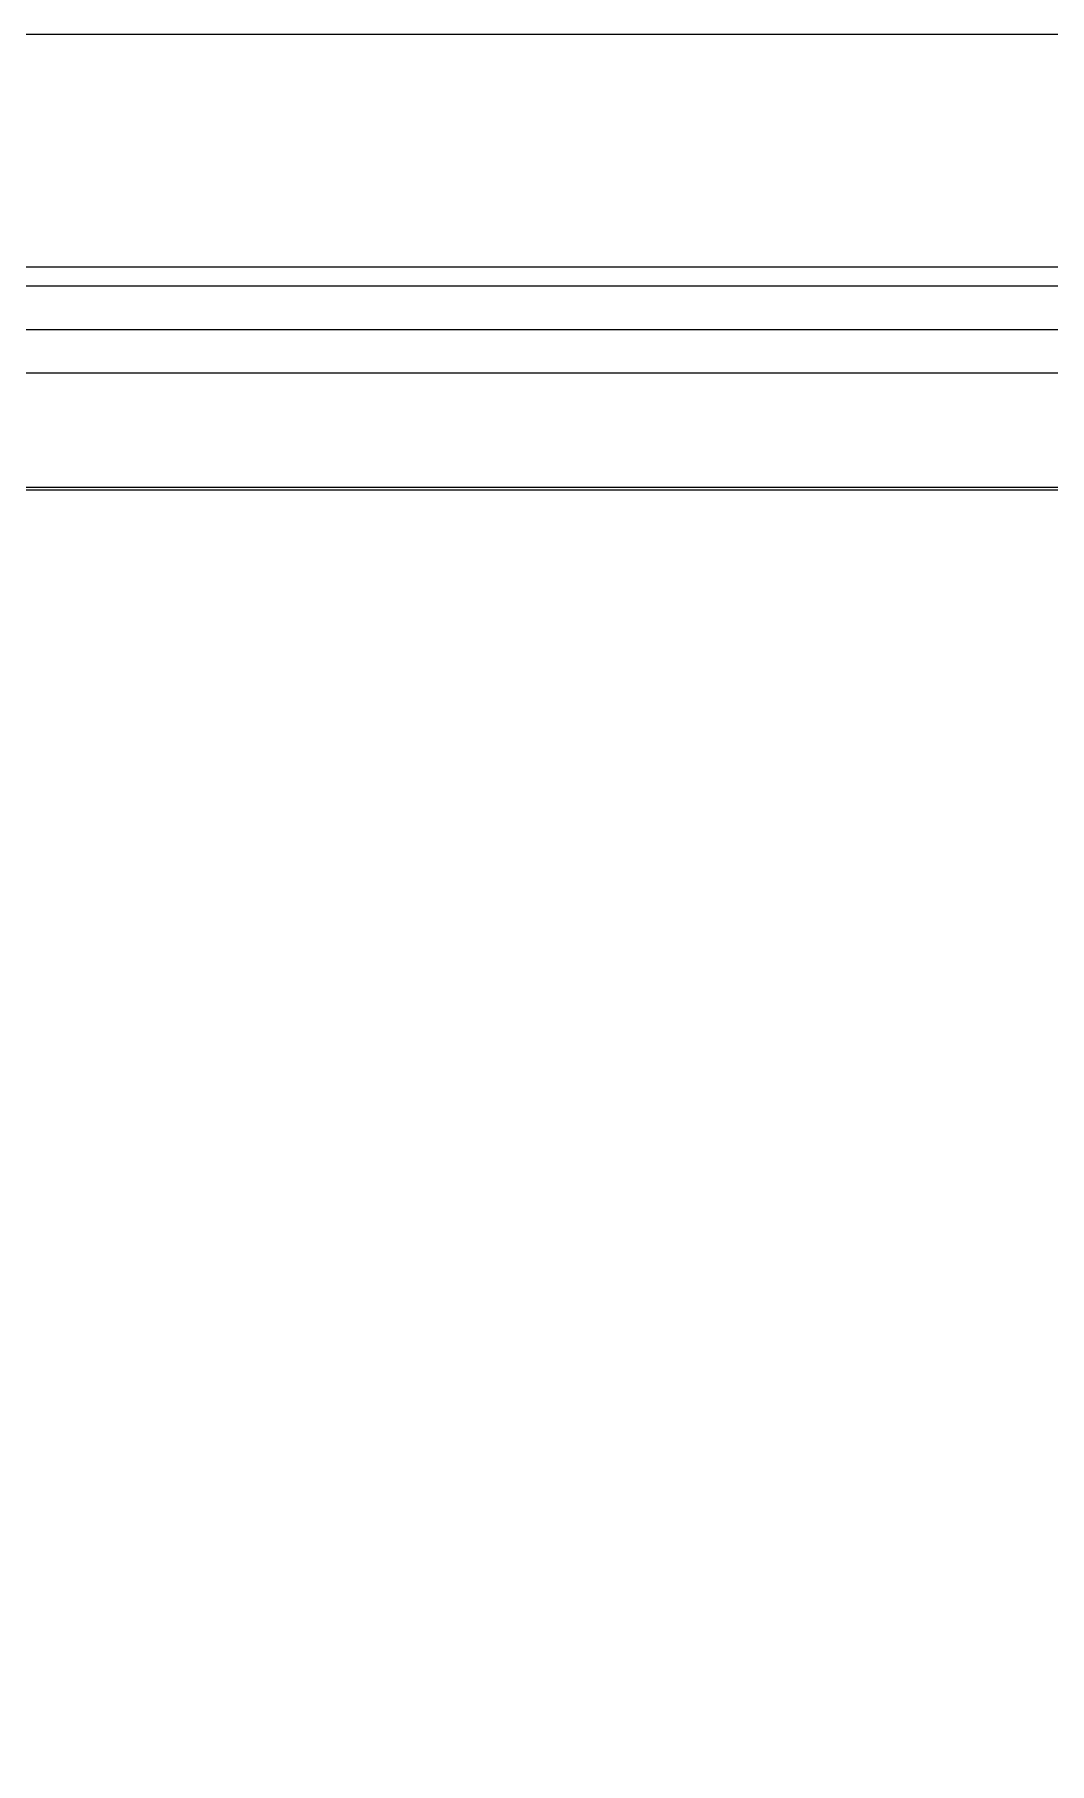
# Model space of a CAD drawing. Header units: millimetres. Extents: x -213 to 4577, y -424 to 2634.
# Drawn here: x 292.8 to 460.2, y -62.9 to 222.3 of the extents above; entities that cross this region are included whole.
import ezdxf

# ---------------------------------------------------------------- set-up
doc = ezdxf.new("R2010")
doc.units = ezdxf.units.MM
doc.layers.add('ZANO_R', color=7, linetype='Continuous', lineweight=0)

msp = doc.modelspace()

# ---------------------------------------------------------------- linework, layer by layer
at = {"layer": 'ZANO_R'}
for p, q in [((1927.92, 222.29), (133.92, 222.29)), ((133.92, 183.95), (1000.92, 183.95)), ((1000.92, 180.77), (215.92, 180.77)), ((1000.92, 173.59), (215.92, 173.59)), ((1000.92, 166.41), (215.92, 166.41)), ((190.92, 147.19), (1025.92, 147.19))]:
    msp.add_line(p, q, dxfattribs=at)
msp.add_lwpolyline([(18.92, 147.64), (2042.92, 147.64), (2042.92, -252.36), (18.92, -252.36)], close=True, dxfattribs=at)

doc.saveas('drawing.dxf')
